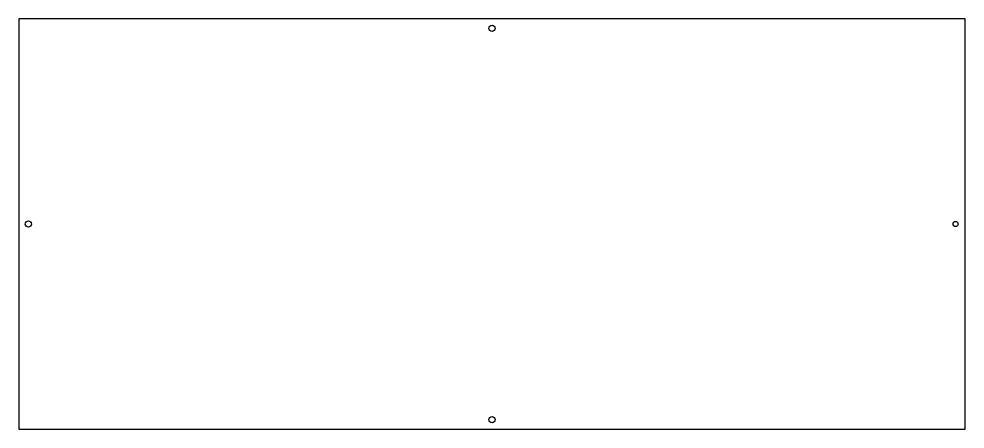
# Model space of a CAD drawing. Header units: millimetres. Extents: x -150 to 0, y -65 to 0.
import ezdxf

# ---------------------------------------------------------------- set-up
doc = ezdxf.new("R2010")
doc.units = ezdxf.units.MM
doc.layers.get('0').update_dxf_attribs({"linetype": 'CONTINUOUS'})

msp = doc.modelspace()

# ---------------------------------------------------------------- linework, layer by layer
msp.add_lwpolyline([(0, -65), (0, 0), (-150, 0), (-150, -65)], close=True)
for centre, radius in [((-75, -1.5), 0.5), ((-148.5, -32.5), 0.5), ((-1.5, -32.5), 0.403), ((-75, -63.5), 0.5)]:
    msp.add_circle(centre, radius)

doc.saveas('drawing.dxf')
